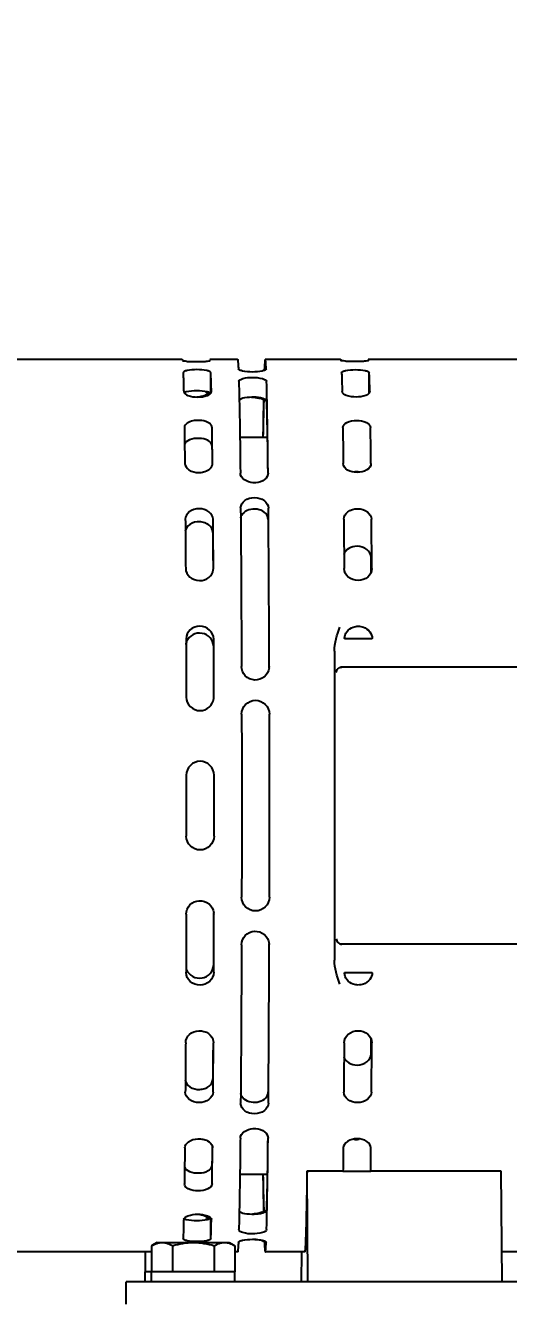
# Model space of a CAD drawing. Header units: millimetres. Extents: x 6781 to 13993, y -7973 to 4183.
# Drawn here: x 8904.4 to 8991.6, y -4816.7 to -4586.9 of the extents above; entities that cross this region are included whole.
import ezdxf

# ---------------------------------------------------------------- set-up
doc = ezdxf.new("R2010")
doc.units = ezdxf.units.MM
doc.header["$LTSCALE"] = 307.34
doc.header["$PDMODE"] = 3
doc.header["$PDSIZE"] = 8
doc.layers.get('0').update_dxf_attribs({"linetype": 'CONTINUOUS'})
doc.layers.get('Defpoints').update_dxf_attribs({"linetype": 'CONTINUOUS'})
doc.styles.get("Standard").update_dxf_attribs({"font": 'calibri.ttf'})
doc.dimstyles.new('DIMSTYLE_1', dxfattribs={"dimtxt": 40, "dimasz": 35, "dimexe": 1.5, "dimexo": 1, "dimgap": 1, "dimtad": 1, "dimdsep": 46, "dimtxsty": 'Standard', "dimblk": '_FILLED', "dimblk1": '_FILLED', "dimblk2": '_FILLED', "dimcen": 0.09, "dimazin": 2, "dimtp": 0.01, "dimtm": 0.01, "dimtfac": 1, "dimtofl": 0, "dimtmove": 0, "dimatfit": 3, "dimldrblk": '_FILLED', "dimfxl": 1, "dimtolj": 1, "dimarcsym": 0})

# ---------------------------------------------------------------- blocks, each defined once
blk = doc.blocks.new('_FILLED')
at = {"color": 0, "linetype": 'ByBlock'}
blk.add_solid([(0, 0), (-1, 0.2143), (-1, -0.2143)], dxfattribs=at)
blk = doc.blocks.new('*D1028')
at = {"color": 0, "linetype": 'Continuous', "lineweight": -2}
for p, q in [((7456.82, -4743.03), (7456.82, -4450.82)), ((9201.46, -4688.32), (9201.46, -4450.82)), ((9166.46, -4452.32), (7491.82, -4452.32))]:
    blk.add_line(p, q, dxfattribs=at)
at = {"layer": 'Defpoints', "color": 0}
for p in [(7456.82, -4452.32), (9201.46, -4689.32), (7456.82, -4744.03)]:
    blk.add_point(p, dxfattribs=at)
at = {"color": 0, "linetype": 'ByBlock', "lineweight": -2, "xscale": 35, "yscale": 35, "zscale": 35, "rotation": 180}
blk.add_blockref('_FILLED', (7456.82, -4452.32), dxfattribs=at)
at = {"color": 0, "linetype": 'ByBlock', "lineweight": -2, "xscale": 35, "yscale": 35, "zscale": 35}
blk.add_blockref('_FILLED', (9201.46, -4452.32), dxfattribs=at)
at = {"color": 0, "insert": (8328.65, -4397.99), "char_height": 40, "attachment_point": 2, "line_spacing_factor": 0.9}
blk.add_mtext('\\A1;E', dxfattribs=at)
blk = doc.blocks.new('*D1030')
at = {"color": 0, "linetype": 'Continuous', "lineweight": -2}
for p, q in [((8887.66, -4509.61), (9282.25, -4509.61)), ((9280.75, -4544.61), (9280.75, -4692.61)), ((9192.36, -4727.61), (9282.25, -4727.61))]:
    blk.add_line(p, q, dxfattribs=at)
at = {"layer": 'Defpoints', "color": 0}
for p in [(8886.66, -4509.61), (9191.36, -4727.61), (9280.75, -4727.61)]:
    blk.add_point(p, dxfattribs=at)
at = {"color": 0, "linetype": 'ByBlock', "lineweight": -2, "xscale": 35, "yscale": 35, "zscale": 35}
for p, rotation in [((9280.75, -4509.61), 90), ((9280.75, -4727.61), 270)]:
    blk.add_blockref('_FILLED', p, dxfattribs=dict(at, rotation=rotation))
at = {"color": 0, "insert": (9226.42, -4620.88), "char_height": 40, "attachment_point": 2, "rotation": 90, "line_spacing_factor": 0.9}
blk.add_mtext('\\A1;\\A1;217', dxfattribs=at)

msp = doc.modelspace()

# ---------------------------------------------------------------- linework, layer by layer
at = {"color": 0, "linetype": 'Continuous'}
for p, q in [((8932.68797, -4647.10614), (8885.69001, -4647.10614)), ((8942.68753, -4647.10614), (8937.68775, -4647.10614)), ((8947.53475, -4648.78464), (8947.53338, -4648.81528)), ((8947.53477, -4648.79463), (8947.53338, -4648.81528)), ((8947.53338, -4649.0648), (8947.53338, -4648.81528)), ((8961.27672, -4647.10614), (8947.68731, -4647.10614)), ((8994.68527, -4647.10614), (8966.2765, -4647.10614)), ((8937.85933, -4653.20247), (8937.87048, -4649.5254)), ((8966.44819, -4653.16922), (8966.45924, -4649.5254)), ((8937.40924, -4653.52461), (8937.40822, -4653.18898)), ((8937.51169, -4653.47027), (8937.51658, -4653.339)), ((8947.37522, -4654.38633), (8947.37142, -4654.5741)), ((8943.11025, -4661.10614), (8948.03639, -4661.10614)), ((8938.10894, -4665.84855), (8938.11212, -4666.09895)), ((8948.12838, -4667.46448), (8948.13112, -4667.69628)), ((8943.24715, -4673.92129), (8943.2478, -4673.8858)), ((8943.24715, -4673.92129), (8943.26128, -4675.66332)), ((8966.78215, -4685.49658), (8966.76411, -4682.83448)), ((8933.38557, -4697.48752), (8933.38469, -4697.55759)), ((8933.38469, -4697.55759), (8933.38831, -4698.53932)), ((8961.97584, -4697.4744), (8961.97695, -4697.40967)), ((8961.97584, -4697.4744), (8961.97618, -4697.52712)), ((8966.97597, -4697.52712), (8961.97618, -4697.52712)), ((8966.97597, -4697.52712), (8966.97562, -4697.4744)), ((8948.40086, -4702.50013), (8948.40006, -4702.5454)), ((9078.69365, -4702.60614), (8961.23767, -4702.60614)), ((8938.41522, -4708.09262), (8938.41619, -4708.01921)), ((8938.41424, -4747.11975), (8938.41619, -4747.19307)), ((8948.39999, -4752.66688), (8948.40086, -4752.71215)), ((9078.69365, -4752.60614), (8961.23767, -4752.60614)), ((8933.38829, -4756.67732), (8933.38469, -4757.65469)), ((8933.38654, -4757.7248), (8933.38469, -4757.65469)), ((8961.97618, -4757.68515), (8961.97584, -4757.73788)), ((8961.97671, -4757.80262), (8961.97584, -4757.73788)), ((8961.97618, -4757.68515), (8966.97597, -4757.68515)), ((8966.97562, -4757.73788), (8966.97597, -4757.68515)), ((8966.76411, -4772.3778), (8966.78215, -4769.71595)), ((8943.26128, -4779.5483), (8943.24715, -4781.29099)), ((8943.24787, -4781.32648), (8943.24715, -4781.29099)), ((8938.11176, -4789.14186), (8938.10894, -4789.36372)), ((8948.13112, -4787.51634), (8948.12838, -4787.7478)), ((8943.11025, -4794.10614), (8948.03639, -4794.10614)), ((8955.39341, -4813.50614), (8955.21832, -4793.50612)), ((8955.21832, -4793.50613), (8961.70804, -4793.50612)), ((8961.70875, -4793.58772), (8961.70804, -4793.50612)), ((8966.70854, -4793.58772), (8961.70875, -4793.58772)), ((8966.70854, -4793.58772), (8966.70782, -4793.50612)), ((8966.70782, -4793.50612), (8990.2168, -4793.50613)), ((8990.2168, -4793.50612), (8990.39189, -4813.50614)), ((8947.37142, -4800.63817), (8947.37519, -4800.82452)), ((8937.40821, -4802.0259), (8937.40926, -4801.67856)), ((8937.51658, -4801.87328), (8937.5123, -4801.75866)), ((8937.87048, -4805.68688), (8937.85944, -4802.04315)), ((8927.16085, -4806.98669), (8927.16085, -4811.70614)), ((8928.16608, -4806.40614), (8927.20041, -4806.96367)), ((8928.16608, -4806.40614), (8941.16608, -4806.40614)), ((8930.97411, -4806.98669), (8930.97411, -4811.70614)), ((8938.47933, -4806.98669), (8938.47933, -4811.70614)), ((8941.16608, -4806.40614), (8942.17131, -4806.98669)), ((8942.17131, -4806.98669), (8942.17131, -4811.70614)), ((8947.53338, -4806.397), (8947.53338, -4806.14736)), ((8947.53338, -4806.397), (8947.53475, -4806.42764)), ((8947.53338, -4806.397), (8947.53477, -4806.41765)), ((8927.16085, -4808.10614), (8885.69001, -4808.10614)), ((8926.00402, -4808.10614), (8926.00402, -4811.70614)), ((8942.68753, -4808.10614), (8942.17131, -4808.10614)), ((8954.787, -4808.10614), (8947.68731, -4808.10614)), ((8954.22792, -4808.10124), (8954.1806, -4813.50614)), ((9003.35754, -4808.10614), (8990.34461, -4808.10614)), ((8926.00925, -4811.70614), (8926.00402, -4811.70614)), ((8926.00925, -4813.50614), (8926.00925, -4811.70614)), ((8927.16608, -4811.70614), (8926.01251, -4811.70614)), ((8927.16608, -4813.50614), (8927.16608, -4811.70614)), ((8942.17131, -4811.70614), (8927.16934, -4811.70614)), ((8942.16608, -4813.50614), (8942.16608, -4811.70614)), ((8922.56501, -4817.50614), (8922.56501, -4813.50614)), ((9022.00748, -4813.50614), (8922.56535, -4813.50614))]:
    msp.add_line(p, q, dxfattribs=at)
for centre, radius, start, end in [((8940.11978, -4647.63196), 2.5062, 171.5863618, 172.2557594), ((8968.70853, -4647.63196), 2.5062, 171.5863618, 172.2557594), ((8936.68026, -4652.69726), 0.79247, 315.7414554, 319.0214596), ((8964.09279, -4671.60163), 4.19634, 90.0052032, 95.259569), ((8964.09309, -4671.59558), 4.19029, 81.3431076, 90.0092372), ((8935.53273, -4698.7946), 2.18399, 158.4803689, 173.3764855), ((8946.04634, -4702.5063), 2.35454, 354.0068174, 359.0483223), ((8936.04768, -4708.02339), 2.36853, 353.1264217, 358.3262192), ((8936.05336, -4747.18894), 2.36285, 1.6788748, 6.2556259), ((8946.04747, -4752.706), 2.35342, 0.9525558, 5.9825282), ((8964.09281, -4783.61039), 4.1966, 265.0065058, 269.9944997), ((8964.09206, -4783.61217), 4.19482, 270.0048284, 272.669994), ((8964.09243, -4783.60219), 4.20477, 272.6585469, 277.4061996)]:
    msp.add_arc(centre, radius, start, end, dxfattribs=at)
for points, knots in [([(8932.68797, -4647.10614), (8932.70583, -4647.10614), (8932.72049, -4647.1986), (8932.73283, -4647.24689), (8932.73928, -4647.29425)], [0, 0, 0, 0, 0.272086106, 1, 1, 1, 1]), ([(8932.73928, -4647.29425), (8932.74878, -4647.364), (8933.11327, -4647.35864), (8933.53901, -4647.46586), (8934.36365, -4647.48654), (8934.94244, -4647.50463), (8935.26249, -4647.50463)], [0, 0, 0, 0, 0.083088009, 0.300652394, 0.622236136, 1, 1, 1, 1]), ([(8935.3478, -4648.95294), (8934.758, -4648.95294), (8933.95505, -4649.0207), (8933.14012, -4649.20943), (8932.86709, -4649.42845), (8932.8707, -4649.5254)], [0, 0, 0, 0, 0.67402259, 0.889135598, 1, 1, 1, 1]), ([(8935.26249, -4647.50463), (8935.58135, -4647.50463), (8936.15071, -4647.48809), (8936.98232, -4647.46259), (8937.36352, -4647.36653), (8937.74781, -4647.35849), (8937.73906, -4647.29425)], [0, 0, 0, 0, 0.383184178, 0.70655808, 0.922082338, 1, 1, 1, 1]), ([(8937.87048, -4649.5254), (8937.86674, -4649.42475), (8937.58039, -4649.21474), (8936.75534, -4649.01732), (8935.94208, -4648.95294), (8935.3478, -4648.95294)], [0, 0, 0, 0, 0.113433048, 0.330670944, 1, 1, 1, 1]), ([(8937.73906, -4647.29425), (8937.73261, -4647.24689), (8937.72028, -4647.1986), (8937.70561, -4647.10614), (8937.68775, -4647.10614)], [0, 0, 0, 0, 0.727913894, 1, 1, 1, 1]), ([(8942.68753, -4647.10609), (8942.72553, -4647.10609), (8942.72303, -4647.32584), (8942.78454, -4647.57743), (8942.80402, -4648.15294), (8942.83039, -4648.56658), (8942.84146, -4648.81528)], [0, 0, 0, 0, 0.066244433, 0.254438255, 0.565951972, 1, 1, 1, 1]), ([(8947.84125, -4648.81528), (8947.84527, -4648.90557), (8947.56136, -4649.10206), (8946.77085, -4649.30485), (8945.35968, -4649.43627), (8943.94479, -4649.30897), (8943.14121, -4649.09575), (8942.84566, -4648.90955), (8942.84146, -4648.81528)], [0, 0, 0, 0, 0.051554497, 0.157852952, 0.496213673, 0.837176458, 0.946173639, 1, 1, 1, 1]), ([(8947.36904, -4649.00246), (8947.41306, -4648.97687), (8947.48473, -4648.92982), (8947.53185, -4648.84968), (8947.53338, -4648.81528)], [0, 0, 0, 0, 0.5965244, 1, 1, 1, 1]), ([(8947.68731, -4647.10609), (8947.64996, -4647.10609), (8947.65173, -4647.32172), (8947.59144, -4647.56903), (8947.57174, -4648.13411), (8947.54574, -4648.54038), (8947.53475, -4648.78464)], [0, 0, 0, 0, 0.066301422, 0.254485925, 0.565975188, 1, 1, 1, 1]), ([(8947.84125, -4648.81528), (8947.83017, -4648.56658), (8947.80381, -4648.15294), (8947.78433, -4647.57743), (8947.72281, -4647.32584), (8947.72531, -4647.10609), (8947.68731, -4647.10609)], [0, 0, 0, 0, 0.434048028, 0.745561745, 0.933755567, 1, 1, 1, 1]), ([(8961.27672, -4647.10614), (8961.29459, -4647.10614), (8961.30925, -4647.1986), (8961.32158, -4647.24689), (8961.32803, -4647.29425)], [0, 0, 0, 0, 0.272086106, 1, 1, 1, 1]), ([(8966.32782, -4647.29425), (8966.33657, -4647.35849), (8965.95229, -4647.36657), (8965.57068, -4647.46258), (8964.74136, -4647.48802), (8963.85137, -4647.51393), (8962.95044, -4647.48671), (8962.12818, -4647.46574), (8961.70203, -4647.35869), (8961.33754, -4647.36401), (8961.32803, -4647.29425)], [0, 0, 0, 0, 0.038608615, 0.145410941, 0.305658326, 0.495506175, 0.686064577, 0.848305707, 0.958071504, 1, 1, 1, 1]), ([(8961.45945, -4649.5254), (8961.45585, -4649.42845), (8961.72878, -4649.20943), (8962.5454, -4649.02068), (8963.94075, -4648.903), (8965.34253, -4649.01746), (8966.1692, -4649.21475), (8966.45549, -4649.42474), (8966.45924, -4649.5254)], [0, 0, 0, 0, 0.055028253, 0.161810531, 0.496370399, 0.833449583, 0.942864787, 1, 1, 1, 1]), ([(8966.32782, -4647.29425), (8966.32136, -4647.24689), (8966.30903, -4647.1986), (8966.29437, -4647.10614), (8966.2765, -4647.10614)], [0, 0, 0, 0, 0.727913894, 1, 1, 1, 1]), ([(8932.8707, -4649.5254), (8932.87956, -4649.76375), (8932.91844, -4650.89662), (8932.94755, -4652.02981), (8932.9683, -4652.92458)], [0, 0, 0, 0, 0.210421977, 1, 1, 1, 1]), ([(8937.96808, -4652.92458), (8937.96048, -4652.59676), (8937.93287, -4651.46356), (8937.90042, -4650.33046), (8937.87048, -4649.5254)], [0, 0, 0, 0, 0.289285696, 1, 1, 1, 1]), ([(8942.92175, -4651.12125), (8942.91332, -4650.82458), (8944.03839, -4650.38809), (8945.40083, -4650.33831), (8946.7819, -4650.40138), (8947.91286, -4650.81606), (8947.92154, -4651.12125)], [0, 0, 0, 0, 0.165239971, 0.496376033, 0.830013204, 1, 1, 1, 1]), ([(8942.92175, -4651.12125), (8942.92865, -4651.36406), (8942.95806, -4652.45233), (8942.98235, -4653.54074), (8942.99962, -4654.38633)], [0, 0, 0, 0, 0.223120952, 1, 1, 1, 1]), ([(8948.18816, -4667.62125), (8948.17005, -4665.88404), (8948.10505, -4660.38375), (8948.02845, -4654.88318), (8947.92154, -4651.12125)], [0, 0, 0, 0, 0.31582996, 1, 1, 1, 1]), ([(8961.45945, -4649.5254), (8961.46832, -4649.76375), (8961.50719, -4650.89662), (8961.53631, -4652.02981), (8961.55705, -4652.92458)], [0, 0, 0, 0, 0.210421977, 1, 1, 1, 1]), ([(8966.55684, -4652.92458), (8966.54924, -4652.59676), (8966.52163, -4651.46356), (8966.48918, -4650.33046), (8966.45924, -4649.5254)], [0, 0, 0, 0, 0.289285696, 1, 1, 1, 1]), ([(8932.9683, -4652.92458), (8932.9761, -4653.26091), (8934.0431, -4653.82777), (8934.89001, -4653.89722), (8935.48976, -4653.89722)], [0, 0, 0, 0, 0.359355503, 1, 1, 1, 1]), ([(8937.26353, -4652.96993), (8936.64022, -4652.80721), (8935.34543, -4652.74836), (8934.04947, -4652.80466), (8933.4311, -4652.96839)], [0, 0, 0, 0, 0.501759942, 1, 1, 1, 1]), ([(8935.48976, -4653.89722), (8936.08535, -4653.89722), (8936.91978, -4653.84048), (8937.97571, -4653.25347), (8937.96808, -4652.92458)], [0, 0, 0, 0, 0.644180757, 1, 1, 1, 1]), ([(8937.27853, -4653.21694), (8937.29257, -4653.20077), (8937.31848, -4653.16819), (8937.34104, -4653.13318), (8937.35097, -4653.11564)], [0, 0, 0, 0, 0.515154209, 1, 1, 1, 1]), ([(8937.36949, -4653.13535), (8937.40112, -4653.15553), (8937.45506, -4653.19598), (8937.4955, -4653.25182), (8937.50616, -4653.27925)], [0, 0, 0, 0, 0.5603981, 1, 1, 1, 1]), ([(8937.50616, -4653.27925), (8937.5099, -4653.28886), (8937.51554, -4653.30854), (8937.51695, -4653.32899), (8937.51658, -4653.339)], [0, 0, 0, 0, 0.507128491, 1, 1, 1, 1]), ([(8937.83209, -4653.25742), (8937.81793, -4653.23478), (8937.77741, -4653.19005), (8937.72872, -4653.15545), (8937.70084, -4653.13824)], [0, 0, 0, 0, 0.448989021, 1, 1, 1, 1]), ([(8947.90245, -4654.66456), (8947.89453, -4654.39627), (8946.90889, -4654.00512), (8945.65792, -4653.89798), (8944.19821, -4653.98188), (8943.17689, -4654.20547), (8942.96413, -4654.48974)], [0, 0, 0, 0, 0.154288209, 0.462378302, 0.795893653, 1, 1, 1, 1]), ([(8945.19036, -4653.93325), (8945.63063, -4653.94278), (8946.35148, -4654.01442), (8947.09622, -4654.21342), (8947.32321, -4654.40006)], [0, 0, 0, 0, 0.599756091, 1, 1, 1, 1]), ([(8966.55684, -4652.92458), (8966.56446, -4653.25347), (8965.51716, -4653.83984), (8964.07517, -4653.9376), (8962.62302, -4653.8282), (8961.56485, -4653.26092), (8961.55705, -4652.92458)], [0, 0, 0, 0, 0.176804107, 0.496888402, 0.819194806, 1, 1, 1, 1]), ([(8942.99962, -4654.38633), (8943.01818, -4655.29523), (8943.09862, -4659.7066), (8943.15186, -4664.11843), (8943.18837, -4667.62125)], [0, 0, 0, 0, 0.2060434, 1, 1, 1, 1]), ([(8947.37142, -4654.5741), (8947.3617, -4655.05713), (8947.3205, -4657.22603), (8947.28751, -4659.39509), (8947.26443, -4661.0811)], [0, 0, 0, 0, 0.222709218, 1, 1, 1, 1]), ([(8947.32321, -4654.40006), (8947.34011, -4654.41396), (8947.3712, -4654.44209), (8947.39876, -4654.47376), (8947.41072, -4654.48974)], [0, 0, 0, 0, 0.522889246, 1, 1, 1, 1]), ([(8947.33734, -4660.93517), (8947.34754, -4660.32008), (8947.3844, -4658.22972), (8947.42865, -4656.13944), (8947.47218, -4654.66456)], [0, 0, 0, 0, 0.294244536, 1, 1, 1, 1]), ([(8947.41072, -4654.48974), (8947.4304, -4654.51604), (8947.46229, -4654.57127), (8947.47306, -4654.63475), (8947.47218, -4654.66456)], [0, 0, 0, 0, 0.524146738, 1, 1, 1, 1]), ([(8947.90245, -4654.66456), (8947.92574, -4655.45365), (8948.0301, -4659.71975), (8948.08711, -4663.98682), (8948.12838, -4667.46448)], [0, 0, 0, 0, 0.184994884, 1, 1, 1, 1]), ([(8935.56672, -4658.10038), (8935.24622, -4658.10038), (8934.34796, -4658.1576), (8933.07723, -4658.75285), (8933.08686, -4659.39963)], [0, 0, 0, 0, 0.331319144, 1, 1, 1, 1]), ([(8938.08664, -4659.39963), (8938.08395, -4659.21913), (8937.83425, -4658.68277), (8936.86707, -4658.21582), (8936.03685, -4658.10038), (8935.56672, -4658.10038)], [0, 0, 0, 0, 0.177757711, 0.537076218, 1, 1, 1, 1]), ([(8961.67561, -4659.39963), (8961.66981, -4659.00969), (8962.57102, -4658.18536), (8964.16048, -4658.04671), (8965.74974, -4658.19347), (8966.6695, -4659.00387), (8966.67539, -4659.39963)], [0, 0, 0, 0, 0.195858828, 0.497571871, 0.80121716, 1, 1, 1, 1]), ([(8933.08686, -4659.39963), (8933.09047, -4659.64274), (8933.10522, -4660.65314), (8933.11889, -4661.66356), (8933.12876, -4662.43088)], [0, 0, 0, 0, 0.24060326, 1, 1, 1, 1]), ([(8938.16966, -4665.86527), (8938.16323, -4665.28874), (8938.13837, -4663.1335), (8938.11013, -4660.97829), (8938.08664, -4659.39963)], [0, 0, 0, 0, 0.267498154, 1, 1, 1, 1]), ([(8961.67561, -4659.39963), (8961.68306, -4659.90007), (8961.71388, -4662.05524), (8961.74018, -4664.21048), (8961.75863, -4665.86527)], [0, 0, 0, 0, 0.232205504, 1, 1, 1, 1]), ([(8966.75842, -4665.86527), (8966.75199, -4665.28874), (8966.72713, -4663.1335), (8966.69889, -4660.97829), (8966.67539, -4659.39963)], [0, 0, 0, 0, 0.267498154, 1, 1, 1, 1]), ([(8938.06465, -4662.64368), (8938.05908, -4662.27245), (8937.22978, -4661.49663), (8935.71328, -4661.29578), (8934.169, -4661.41927), (8933.1994, -4662.05304), (8933.09097, -4662.44373)], [0, 0, 0, 0, 0.192285721, 0.485614568, 0.790005772, 1, 1, 1, 1]), ([(8933.12876, -4662.43088), (8933.13232, -4662.70747), (8933.14678, -4663.85226), (8933.1602, -4664.99706), (8933.16988, -4665.86527)], [0, 0, 0, 0, 0.241611191, 1, 1, 1, 1]), ([(8938.06465, -4662.64368), (8938.06849, -4662.89958), (8938.08417, -4663.96786), (8938.09857, -4665.03616), (8938.10894, -4665.84855)], [0, 0, 0, 0, 0.239548832, 1, 1, 1, 1]), ([(8933.16988, -4665.86527), (8933.17497, -4666.32227), (8933.97638, -4667.3018), (8935.07419, -4667.50494), (8935.68748, -4667.50494)], [0, 0, 0, 0, 0.426997329, 1, 1, 1, 1]), ([(8935.68748, -4667.50494), (8935.97809, -4667.50494), (8936.92094, -4667.4127), (8937.98719, -4666.78002), (8938.14174, -4666.11678)], [0, 0, 0, 0, 0.299093976, 1, 1, 1, 1]), ([(8938.14174, -4666.11678), (8938.15138, -4666.07537), (8938.16583, -4665.99189), (8938.17013, -4665.90726), (8938.16966, -4665.86527)], [0, 0, 0, 0, 0.503111287, 1, 1, 1, 1]), ([(8948.16678, -4667.85563), (8947.97575, -4668.84881), (8945.56863, -4669.99731), (8943.1985, -4668.59252), (8943.18837, -4667.62125)], [0, 0, 0, 0, 0.510103588, 1, 1, 1, 1]), ([(8948.18816, -4667.62125), (8948.18856, -4667.66033), (8948.18533, -4667.73897), (8948.17424, -4667.81688), (8948.16678, -4667.85563)], [0, 0, 0, 0, 0.497608865, 1, 1, 1, 1]), ([(8966.75842, -4665.86527), (8966.76947, -4666.8568), (8964.25805, -4668.14787), (8961.7698, -4666.86666), (8961.75863, -4665.86527)], [0, 0, 0, 0, 0.497528289, 1, 1, 1, 1]), ([(8943.24729, -4673.88579), (8943.25558, -4673.38476), (8943.96885, -4672.29555), (8945.75727, -4671.89027), (8947.53856, -4672.32236), (8948.24274, -4673.41885), (8948.24693, -4673.92129)], [0, 0, 0, 0, 0.22385861, 0.499498391, 0.775539173, 1, 1, 1, 1]), ([(8935.74856, -4674.05152), (8935.13231, -4674.05152), (8933.94854, -4674.32507), (8933.25999, -4675.4414), (8933.26397, -4675.9504)], [0, 0, 0, 0, 0.547649852, 1, 1, 1, 1]), ([(8938.26375, -4675.9504), (8938.25975, -4675.43801), (8937.55393, -4674.32865), (8936.36773, -4674.05152), (8935.74856, -4674.05152)], [0, 0, 0, 0, 0.452822338, 1, 1, 1, 1]), ([(8948.21387, -4675.96702), (8948.21059, -4675.58225), (8947.80607, -4674.73846), (8946.17324, -4673.89076), (8944.50376, -4674.12948), (8943.79674, -4674.75476)], [0, 0, 0, 0, 0.215479041, 0.471448732, 1, 1, 1, 1]), ([(8948.40086, -4702.50013), (8948.39296, -4699.91806), (8948.35866, -4690.3917), (8948.30491, -4680.86539), (8948.24693, -4673.92129)], [0, 0, 0, 0, 0.271043671, 1, 1, 1, 1]), ([(8961.85272, -4675.9504), (8961.84875, -4675.44143), (8962.54461, -4674.32525), (8964.34146, -4673.90104), (8966.13536, -4674.3287), (8966.8485, -4675.43802), (8966.8525, -4675.9504)], [0, 0, 0, 0, 0.225539207, 0.498605495, 0.77294907, 1, 1, 1, 1]), ([(8938.23348, -4678.30734), (8938.22961, -4677.81467), (8937.75353, -4677.03431), (8936.76645, -4676.54165), (8935.57014, -4676.32488), (8934.1, -4676.61327), (8933.31463, -4677.60203), (8933.24702, -4678.09936)], [0, 0, 0, 0, 0.224109893, 0.356359996, 0.497763458, 0.77169378, 1, 1, 1, 1]), ([(8938.32407, -4684.84959), (8938.31957, -4684.08079), (8938.30157, -4681.11438), (8938.2809, -4678.14798), (8938.26375, -4675.9504)], [0, 0, 0, 0, 0.259167688, 1, 1, 1, 1]), ([(8943.26128, -4675.66332), (8943.2774, -4677.70922), (8943.34074, -4686.65472), (8943.37995, -4695.60039), (8943.40108, -4702.50013)], [0, 0, 0, 0, 0.228708168, 1, 1, 1, 1]), ([(8961.85272, -4675.9504), (8961.85829, -4676.66392), (8961.88063, -4679.6303), (8961.89987, -4682.5967), (8961.91304, -4684.84959)], [0, 0, 0, 0, 0.240535737, 1, 1, 1, 1]), ([(8966.91282, -4684.84959), (8966.90833, -4684.08079), (8966.89033, -4681.11438), (8966.86966, -4678.14798), (8966.8525, -4675.9504)], [0, 0, 0, 0, 0.259167688, 1, 1, 1, 1]), ([(8933.28012, -4678.09317), (8933.2841, -4678.64085), (8933.30006, -4680.89298), (8933.31432, -4683.14513), (8933.32429, -4684.84959)], [0, 0, 0, 0, 0.243184766, 1, 1, 1, 1]), ([(8938.23348, -4678.30734), (8938.23763, -4678.8351), (8938.25429, -4681.01301), (8938.26913, -4683.19093), (8938.27951, -4684.84109)], [0, 0, 0, 0, 0.242324431, 1, 1, 1, 1]), ([(8964.25051, -4680.81193), (8963.73297, -4680.81193), (8962.73148, -4681.04949), (8962.01186, -4681.83699), (8961.85963, -4682.27136)], [0, 0, 0, 0, 0.52928516, 1, 1, 1, 1]), ([(8966.76411, -4682.83448), (8966.76047, -4682.29745), (8966.08965, -4681.14201), (8964.87321, -4680.81193), (8964.25051, -4680.81193)], [0, 0, 0, 0, 0.463069955, 1, 1, 1, 1]), ([(8933.32429, -4684.84959), (8933.32757, -4685.41053), (8933.96402, -4686.60936), (8935.20877, -4686.99579), (8935.8363, -4686.99579)], [0, 0, 0, 0, 0.471994048, 1, 1, 1, 1]), ([(8935.8363, -4686.99579), (8936.41937, -4686.99579), (8937.57094, -4686.66026), (8938.24064, -4685.61558), (8938.30878, -4685.09417)], [0, 0, 0, 0, 0.525803746, 1, 1, 1, 1]), ([(8938.30878, -4685.09417), (8938.31408, -4685.05357), (8938.32197, -4684.97215), (8938.32431, -4684.89037), (8938.32407, -4684.84959)], [0, 0, 0, 0, 0.500999455, 1, 1, 1, 1]), ([(8966.91282, -4684.84959), (8966.91609, -4685.40802), (8966.28544, -4686.61148), (8964.42196, -4687.199), (8962.56061, -4686.60919), (8961.91632, -4685.41051), (8961.91304, -4684.84959)], [0, 0, 0, 0, 0.235415321, 0.499013969, 0.763531959, 1, 1, 1, 1]), ([(8935.87551, -4695.24496), (8935.25642, -4695.24496), (8933.99302, -4695.67459), (8933.40264, -4696.9013), (8933.38558, -4697.48744)], [0, 0, 0, 0, 0.513562816, 1, 1, 1, 1]), ([(8938.38448, -4697.55759), (8938.38223, -4696.95928), (8937.7982, -4695.69267), (8936.50761, -4695.24496), (8935.87551, -4695.24496)], [0, 0, 0, 0, 0.486270666, 1, 1, 1, 1]), ([(8938.3489, -4698.7967), (8938.34688, -4698.26485), (8937.88988, -4697.14399), (8936.29935, -4696.34276), (8934.53755, -4696.59971), (8933.70023, -4697.48907), (8933.50099, -4697.99347)], [0, 0, 0, 0, 0.241581521, 0.49557576, 0.753667044, 1, 1, 1, 1]), ([(8938.41619, -4708.01921), (8938.41411, -4707.13339), (8938.40536, -4703.64618), (8938.39424, -4700.15898), (8938.38448, -4697.55759)], [0, 0, 0, 0, 0.254018076, 1, 1, 1, 1]), ([(8961.97657, -4697.40965), (8961.9888, -4696.98872), (8962.33576, -4696.10048), (8963.10853, -4695.56559), (8963.54584, -4695.40614)], [0, 0, 0, 0, 0.474984226, 1, 1, 1, 1]), ([(8965.38401, -4695.40614), (8965.83433, -4695.56985), (8966.62749, -4696.12336), (8966.97281, -4697.04293), (8966.97562, -4697.4744)], [0, 0, 0, 0, 0.526177409, 1, 1, 1, 1]), ([(8933.38831, -4698.53932), (8933.39112, -4699.31731), (8933.40201, -4702.47726), (8933.41083, -4705.63723), (8933.41641, -4708.01921)], [0, 0, 0, 0, 0.246201064, 1, 1, 1, 1]), ([(8960.15136, -4699.7334), (8960.15913, -4701.99178), (8960.18669, -4711.28266), (8960.19781, -4720.5736), (8960.19781, -4727.60614)], [0, 0, 0, 0, 0.243074253, 1, 1, 1, 1]), ([(8948.38802, -4702.75214), (8948.32518, -4703.35149), (8947.68437, -4704.55769), (8945.76234, -4705.18981), (8943.92016, -4704.36226), (8943.40292, -4703.10134), (8943.40108, -4702.50013)], [0, 0, 0, 0, 0.246472373, 0.500423746, 0.754108465, 1, 1, 1, 1]), ([(8960.50163, -4703.60614), (8960.50198, -4703.3517), (8960.71513, -4702.8205), (8961.24689, -4702.60614), (8961.50292, -4702.60614)], [0, 0, 0, 0, 0.498428969, 1, 1, 1, 1]), ([(8933.41641, -4708.01921), (8933.41787, -4708.6437), (8933.96964, -4709.9504), (8935.28465, -4710.46186), (8935.92164, -4710.46186)], [0, 0, 0, 0, 0.495049041, 1, 1, 1, 1]), ([(8935.92164, -4710.46186), (8936.5121, -4710.46186), (8937.72514, -4710.02685), (8938.32985, -4708.88265), (8938.39919, -4708.30685)], [0, 0, 0, 0, 0.504484426, 1, 1, 1, 1]), ([(8943.42259, -4711.10614), (8943.42136, -4710.47324), (8943.94661, -4709.14483), (8945.27559, -4708.60619), (8945.91721, -4708.6064)], [0, 0, 0, 0, 0.496577563, 1, 1, 1, 1]), ([(8945.91721, -4708.6064), (8946.55985, -4708.60661), (8947.88975, -4709.14488), (8948.42114, -4710.4723), (8948.42238, -4711.10614)], [0, 0, 0, 0, 0.503443614, 1, 1, 1, 1]), ([(8943.42259, -4711.10614), (8943.42526, -4712.46825), (8943.43461, -4717.96824), (8943.43854, -4723.46824), (8943.43854, -4727.60614)], [0, 0, 0, 0, 0.247656121, 1, 1, 1, 1]), ([(8948.43832, -4727.60614), (8948.43832, -4723.46824), (8948.43439, -4717.96824), (8948.42504, -4712.46825), (8948.42238, -4711.10614)], [0, 0, 0, 0, 0.752343879, 1, 1, 1, 1]), ([(8935.93515, -4719.60614), (8935.29704, -4719.60614), (8933.96847, -4720.14029), (8933.43681, -4721.46906), (8933.43722, -4722.10614)], [0, 0, 0, 0, 0.500404087, 1, 1, 1, 1]), ([(8938.437, -4722.10614), (8938.4366, -4721.46875), (8937.90262, -4720.14038), (8936.57369, -4719.60614), (8935.93515, -4719.60614)], [0, 0, 0, 0, 0.499549161, 1, 1, 1, 1]), ([(8943.43854, -4727.60614), (8943.43854, -4731.74403), (8943.43461, -4737.24404), (8943.42526, -4742.74403), (8943.42259, -4744.10614)], [0, 0, 0, 0, 0.752343879, 1, 1, 1, 1]), ([(8948.42238, -4744.10614), (8948.42504, -4742.74403), (8948.43439, -4737.24404), (8948.43832, -4731.74403), (8948.43832, -4727.60614)], [0, 0, 0, 0, 0.247656121, 1, 1, 1, 1]), ([(8960.19781, -4727.60614), (8960.19781, -4729.97475), (8960.19396, -4739.26568), (8960.17519, -4748.5566), (8960.15136, -4755.47887)], [0, 0, 0, 0, 0.254938064, 1, 1, 1, 1]), ([(8935.93515, -4735.60587), (8935.29706, -4735.60567), (8933.96854, -4735.07198), (8933.43681, -4733.74317), (8933.43722, -4733.10614)], [0, 0, 0, 0, 0.500411764, 1, 1, 1, 1]), ([(8938.437, -4733.10614), (8938.4366, -4733.7435), (8937.90248, -4735.07166), (8936.57364, -4735.60607), (8935.93515, -4735.60587)], [0, 0, 0, 0, 0.499559813, 1, 1, 1, 1]), ([(8933.41641, -4747.19307), (8933.41782, -4746.58925), (8933.93755, -4745.32844), (8935.77368, -4744.51447), (8937.68735, -4745.12982), (8938.33632, -4746.33037), (8938.40215, -4746.93148)], [0, 0, 0, 0, 0.247451569, 0.499776034, 0.752188531, 1, 1, 1, 1]), ([(8945.91721, -4746.60588), (8945.27559, -4746.60567), (8943.94656, -4746.06774), (8943.42136, -4744.73906), (8943.42259, -4744.10614)], [0, 0, 0, 0, 0.503411748, 1, 1, 1, 1]), ([(8948.42238, -4744.10614), (8948.42114, -4744.73996), (8947.88969, -4746.0671), (8946.55985, -4746.60609), (8945.91721, -4746.60588)], [0, 0, 0, 0, 0.496545682, 1, 1, 1, 1]), ([(8933.41641, -4747.19307), (8933.41453, -4747.99468), (8933.40665, -4751.1561), (8933.39682, -4754.31752), (8933.38829, -4756.67732)], [0, 0, 0, 0, 0.253560952, 1, 1, 1, 1]), ([(8938.38448, -4757.65469), (8938.38769, -4756.79794), (8938.40013, -4753.31073), (8938.41003, -4749.82352), (8938.41619, -4747.19307)], [0, 0, 0, 0, 0.245685307, 1, 1, 1, 1]), ([(8943.40108, -4752.71215), (8943.40292, -4752.11089), (8943.92036, -4750.84989), (8945.76275, -4750.02226), (8947.68488, -4750.65488), (8948.32534, -4751.86132), (8948.38807, -4752.46071)], [0, 0, 0, 0, 0.245891706, 0.499593852, 0.753535063, 1, 1, 1, 1]), ([(8943.40108, -4752.71215), (8943.39371, -4755.1181), (8943.36186, -4764.06355), (8943.3128, -4773.00896), (8943.26128, -4779.5483)], [0, 0, 0, 0, 0.268957869, 1, 1, 1, 1]), ([(8948.24693, -4781.29099), (8948.26493, -4779.13577), (8948.33582, -4769.60961), (8948.37829, -4760.08325), (8948.40086, -4752.71215)], [0, 0, 0, 0, 0.2262434, 1, 1, 1, 1]), ([(8960.50163, -4751.60614), (8960.50198, -4751.86057), (8960.71513, -4752.39177), (8961.24689, -4752.60614), (8961.50292, -4752.60614)], [0, 0, 0, 0, 0.498427995, 1, 1, 1, 1]), ([(8933.49638, -4757.2072), (8933.69307, -4757.71354), (8934.52812, -4758.60867), (8936.29275, -4758.87147), (8937.88796, -4758.0714), (8938.34688, -4756.94845), (8938.3489, -4756.41557)], [0, 0, 0, 0, 0.246292985, 0.504386269, 0.758385618, 1, 1, 1, 1]), ([(8938.38448, -4757.65469), (8938.38225, -4758.24738), (8937.80201, -4759.50161), (8935.91748, -4760.192), (8934.01369, -4759.55518), (8933.40287, -4758.31653), (8933.38559, -4757.72482)], [0, 0, 0, 0, 0.243328022, 0.500278846, 0.756975685, 1, 1, 1, 1]), ([(8963.54584, -4759.80614), (8963.10849, -4759.64667), (8962.33568, -4759.11179), (8961.98877, -4758.22352), (8961.97657, -4757.80263)], [0, 0, 0, 0, 0.525066807, 1, 1, 1, 1]), ([(8966.97562, -4757.73788), (8966.97281, -4758.16939), (8966.62739, -4759.08892), (8965.83428, -4759.64245), (8965.38401, -4759.80614)], [0, 0, 0, 0, 0.473872269, 1, 1, 1, 1]), ([(8933.32429, -4770.36269), (8933.32746, -4769.82013), (8933.92656, -4768.66009), (8935.70424, -4768.02803), (8937.53127, -4768.50449), (8938.24927, -4769.60121), (8938.31215, -4770.1458)], [0, 0, 0, 0, 0.235276263, 0.497965807, 0.76227582, 1, 1, 1, 1]), ([(8961.91304, -4770.36269), (8961.91632, -4769.80176), (8962.56067, -4768.60309), (8964.42201, -4768.01328), (8966.28549, -4768.60081), (8966.91609, -4769.80427), (8966.91282, -4770.36269)], [0, 0, 0, 0, 0.236470747, 0.50099388, 0.76458736, 1, 1, 1, 1]), ([(8933.32429, -4770.36269), (8933.3209, -4770.94099), (8933.30735, -4773.19425), (8933.29228, -4775.4475), (8933.28009, -4777.12244)], [0, 0, 0, 0, 0.256651073, 1, 1, 1, 1]), ([(8938.27951, -4770.37118), (8938.27598, -4770.93199), (8938.26189, -4773.10991), (8938.2462, -4775.28783), (8938.23348, -4776.90494)], [0, 0, 0, 0, 0.257493322, 1, 1, 1, 1]), ([(8938.26375, -4779.26188), (8938.26932, -4778.54836), (8938.29165, -4775.58198), (8938.31089, -4772.61558), (8938.32407, -4770.36269)], [0, 0, 0, 0, 0.240535737, 1, 1, 1, 1]), ([(8938.31215, -4770.1458), (8938.31631, -4770.18185), (8938.32248, -4770.25407), (8938.32428, -4770.32654), (8938.32407, -4770.36269)], [0, 0, 0, 0, 0.500958054, 1, 1, 1, 1]), ([(8961.91304, -4770.36269), (8961.90855, -4771.13149), (8961.89054, -4774.0979), (8961.86987, -4777.06429), (8961.85272, -4779.26188)], [0, 0, 0, 0, 0.259167688, 1, 1, 1, 1]), ([(8966.8525, -4779.26188), (8966.85807, -4778.54836), (8966.88041, -4775.58198), (8966.89965, -4772.61558), (8966.91282, -4770.36269)], [0, 0, 0, 0, 0.240535737, 1, 1, 1, 1]), ([(8961.85961, -4772.94086), (8962.01182, -4773.37524), (8962.73145, -4774.16277), (8963.73296, -4774.40034), (8964.25051, -4774.40034)], [0, 0, 0, 0, 0.470714316, 1, 1, 1, 1]), ([(8964.25051, -4774.40034), (8964.87321, -4774.40034), (8966.08965, -4774.07026), (8966.76047, -4772.91483), (8966.76411, -4772.3778)], [0, 0, 0, 0, 0.53693055, 1, 1, 1, 1]), ([(8933.24745, -4777.11621), (8933.31609, -4777.61332), (8934.10298, -4778.60013), (8935.57253, -4778.8875), (8936.76809, -4778.67008), (8937.75417, -4778.17721), (8938.22961, -4777.39733), (8938.23348, -4776.90494)], [0, 0, 0, 0, 0.228376365, 0.502360321, 0.643723199, 0.775912083, 1, 1, 1, 1]), ([(8938.26375, -4779.26188), (8938.25975, -4779.77427), (8937.54655, -4780.88358), (8935.75266, -4781.31123), (8933.9558, -4780.88703), (8933.25999, -4779.77084), (8933.26397, -4779.26188)], [0, 0, 0, 0, 0.227054026, 0.501403089, 0.774463854, 1, 1, 1, 1]), ([(8943.8155, -4780.4741), (8944.52792, -4781.0891), (8946.18817, -4781.3186), (8947.8106, -4780.46723), (8948.21061, -4779.62807), (8948.21387, -4779.24526)], [0, 0, 0, 0, 0.52926198, 0.784718758, 1, 1, 1, 1]), ([(8966.8525, -4779.26188), (8966.8485, -4779.77427), (8966.1353, -4780.88358), (8964.34142, -4781.31123), (8962.54455, -4780.88703), (8961.84875, -4779.77084), (8961.85272, -4779.26188)], [0, 0, 0, 0, 0.227054026, 0.501403089, 0.774463854, 1, 1, 1, 1]), ([(8948.24693, -4781.29099), (8948.24274, -4781.79343), (8947.53845, -4782.88992), (8945.75719, -4783.32203), (8943.96873, -4782.91672), (8943.25558, -4781.82751), (8943.24729, -4781.32648)], [0, 0, 0, 0, 0.224463642, 0.500518945, 0.776145059, 1, 1, 1, 1]), ([(8943.18837, -4787.59103), (8943.1985, -4786.61962), (8945.56894, -4785.21471), (8947.97601, -4786.36379), (8948.16684, -4787.35698)], [0, 0, 0, 0, 0.489937917, 1, 1, 1, 1]), ([(8933.16988, -4789.347), (8933.16658, -4789.643), (8933.15358, -4790.78886), (8933.13966, -4791.93472), (8933.12872, -4792.78458)], [0, 0, 0, 0, 0.258311178, 1, 1, 1, 1]), ([(8933.16988, -4789.347), (8933.17472, -4788.91251), (8933.90305, -4787.97398), (8935.24073, -4787.65772), (8936.4299, -4787.74522), (8937.42831, -4788.07688), (8938.05564, -4788.67578), (8938.14785, -4789.12362)], [0, 0, 0, 0, 0.209698674, 0.489843367, 0.639413957, 0.779340241, 1, 1, 1, 1]), ([(8938.10894, -4789.36372), (8938.10539, -4789.64186), (8938.09149, -4790.71016), (8938.0765, -4791.77845), (8938.06465, -4792.5686)], [0, 0, 0, 0, 0.260353149, 1, 1, 1, 1]), ([(8938.08664, -4795.81264), (8938.09409, -4795.3122), (8938.1249, -4793.15703), (8938.15121, -4791.0018), (8938.16966, -4789.347)], [0, 0, 0, 0, 0.232205504, 1, 1, 1, 1]), ([(8938.14785, -4789.12362), (8938.15544, -4789.16051), (8938.16677, -4789.23473), (8938.17008, -4789.30975), (8938.16966, -4789.347)], [0, 0, 0, 0, 0.502712198, 1, 1, 1, 1]), ([(8943.18837, -4787.59103), (8943.17492, -4788.88119), (8943.12526, -4793.29252), (8943.06338, -4797.70378), (8942.99965, -4800.82452)], [0, 0, 0, 0, 0.292463254, 1, 1, 1, 1]), ([(8948.12838, -4787.7478), (8948.11253, -4789.08343), (8948.05612, -4793.35034), (8947.98892, -4797.61739), (8947.90245, -4800.54771)], [0, 0, 0, 0, 0.313012457, 1, 1, 1, 1]), ([(8947.92154, -4804.09103), (8947.94989, -4803.09325), (8948.07649, -4797.59389), (8948.14122, -4792.09336), (8948.18816, -4787.59103)], [0, 0, 0, 0, 0.181462758, 1, 1, 1, 1]), ([(8948.16684, -4787.35698), (8948.17427, -4787.39568), (8948.18534, -4787.47348), (8948.18856, -4787.552), (8948.18816, -4787.59103)], [0, 0, 0, 0, 0.502388907, 1, 1, 1, 1]), ([(8961.75863, -4789.347), (8961.75461, -4789.70791), (8961.73882, -4791.0943), (8961.72168, -4792.48067), (8961.70804, -4793.50612)], [0, 0, 0, 0, 0.260323246, 1, 1, 1, 1]), ([(8964.27624, -4787.70733), (8963.66297, -4787.70733), (8962.5652, -4787.91051), (8961.76373, -4788.88999), (8961.75863, -4789.347)], [0, 0, 0, 0, 0.572986589, 1, 1, 1, 1]), ([(8966.75842, -4789.347), (8966.76346, -4788.8945), (8965.98041, -4787.90457), (8964.88622, -4787.70733), (8964.27624, -4787.70733)], [0, 0, 0, 0, 0.425908917, 1, 1, 1, 1]), ([(8966.70782, -4793.50612), (8966.71224, -4793.174), (8966.73025, -4791.78764), (8966.74666, -4790.40127), (8966.75842, -4789.347)], [0, 0, 0, 0, 0.23956248, 1, 1, 1, 1]), ([(8933.12872, -4792.78458), (8933.12535, -4793.04632), (8933.11213, -4794.05568), (8933.09798, -4795.06503), (8933.08686, -4795.81264)], [0, 0, 0, 0, 0.259307691, 1, 1, 1, 1]), ([(8933.09182, -4792.77168), (8933.20194, -4793.16222), (8934.17238, -4793.79334), (8935.71604, -4793.91657), (8937.23131, -4793.71474), (8938.05909, -4792.93948), (8938.06465, -4792.5686)], [0, 0, 0, 0, 0.2102518, 0.514696725, 0.807800358, 1, 1, 1, 1]), ([(8947.26443, -4794.13118), (8947.27265, -4794.73181), (8947.30366, -4796.90088), (8947.33985, -4799.06989), (8947.37142, -4800.63817)], [0, 0, 0, 0, 0.27690693, 1, 1, 1, 1]), ([(8955.21832, -4793.50612), (8955.19051, -4795.59757), (8955.14672, -4798.52709), (8955.07232, -4802.14735), (8955.02014, -4804.2212), (8954.96575, -4805.84161), (8954.92025, -4806.91951), (8954.87615, -4807.53249), (8954.85367, -4807.8456), (8954.82137, -4807.98937), (8954.80884, -4808.10609), (8954.787, -4808.10609)], [0, 0, 0, 0, 0.429328777, 0.60130789, 0.74340369, 0.854816757, 0.934934706, 0.96309552, 0.983285326, 0.995517187, 1, 1, 1, 1]), ([(8938.08664, -4795.81264), (8938.08075, -4796.20842), (8937.16092, -4797.0188), (8935.57168, -4797.16557), (8933.9822, -4797.02692), (8933.08105, -4796.20258), (8933.08686, -4795.81264)], [0, 0, 0, 0, 0.198787228, 0.502438929, 0.804145497, 1, 1, 1, 1]), ([(8947.47218, -4800.54771), (8947.45953, -4800.11926), (8947.40382, -4798.0293), (8947.3649, -4795.93893), (8947.33734, -4794.27711)], [0, 0, 0, 0, 0.205024424, 1, 1, 1, 1]), ([(8942.99965, -4800.82452), (8942.9935, -4801.12577), (8942.97045, -4802.21467), (8942.94414, -4803.30351), (8942.92175, -4804.09103)], [0, 0, 0, 0, 0.276651767, 1, 1, 1, 1]), ([(8942.96328, -4800.72132), (8943.17487, -4801.0061), (8944.19706, -4801.23019), (8945.65645, -4801.31447), (8946.90803, -4801.20716), (8947.89453, -4800.81619), (8947.90245, -4800.54771)], [0, 0, 0, 0, 0.203892655, 0.537481186, 0.845638578, 1, 1, 1, 1]), ([(8947.32107, -4800.81392), (8947.11561, -4800.98158), (8946.45353, -4801.17647), (8945.80451, -4801.25301), (8945.40934, -4801.27153)], [0, 0, 0, 0, 0.40131936, 1, 1, 1, 1]), ([(8947.41156, -4800.72132), (8947.39928, -4800.73785), (8947.37082, -4800.77061), (8947.33861, -4800.7996), (8947.32107, -4800.81392)], [0, 0, 0, 0, 0.47638543, 1, 1, 1, 1]), ([(8947.47218, -4800.54771), (8947.47305, -4800.57731), (8947.46245, -4800.64028), (8947.43099, -4800.69517), (8947.41156, -4800.72132)], [0, 0, 0, 0, 0.476136011, 1, 1, 1, 1]), ([(8932.9683, -4802.28769), (8932.9607, -4802.61552), (8932.93309, -4803.74871), (8932.90064, -4804.88182), (8932.8707, -4805.68688)], [0, 0, 0, 0, 0.289285696, 1, 1, 1, 1]), ([(8932.9683, -4802.28769), (8932.9761, -4801.95135), (8934.03433, -4801.38408), (8935.48646, -4801.27468), (8936.92846, -4801.37243), (8937.97571, -4801.95881), (8937.96808, -4802.28769)], [0, 0, 0, 0, 0.180810587, 0.503123942, 0.823201216, 1, 1, 1, 1]), ([(8933.42534, -4802.24235), (8934.04249, -4802.40702), (8935.33867, -4802.46391), (8936.63317, -4802.40568), (8937.25765, -4802.24388)], [0, 0, 0, 0, 0.497527268, 1, 1, 1, 1]), ([(8936.81114, -4801.67234), (8936.70995, -4801.62527), (8936.23007, -4801.44122), (8935.71617, -4801.35816), (8935.31585, -4801.33007)], [0, 0, 0, 0, 0.217580361, 1, 1, 1, 1]), ([(8937.35058, -4802.09591), (8937.33722, -4802.07242), (8937.30561, -4802.02551), (8937.26836, -4801.98303), (8937.24791, -4801.96202)], [0, 0, 0, 0, 0.479600442, 1, 1, 1, 1]), ([(8937.50438, -4801.93747), (8937.49348, -4801.96342), (8937.45473, -4802.01594), (8937.40377, -4802.05473), (8937.37403, -4802.07404)], [0, 0, 0, 0, 0.442479066, 1, 1, 1, 1]), ([(8937.51658, -4801.87328), (8937.51698, -4801.88404), (8937.51528, -4801.90611), (8937.5087, -4801.9272), (8937.50438, -4801.93747)], [0, 0, 0, 0, 0.49161584, 1, 1, 1, 1]), ([(8937.70224, -4802.07314), (8937.73107, -4802.05523), (8937.78117, -4802.01927), (8937.82217, -4801.9722), (8937.8359, -4801.94847)], [0, 0, 0, 0, 0.553149743, 1, 1, 1, 1]), ([(8937.87048, -4805.68688), (8937.87935, -4805.44852), (8937.91822, -4804.31565), (8937.94733, -4803.18247), (8937.96808, -4802.28769)], [0, 0, 0, 0, 0.210421977, 1, 1, 1, 1]), ([(8947.92154, -4804.09103), (8947.91286, -4804.39623), (8946.78181, -4804.81087), (8945.40076, -4804.87397), (8944.0383, -4804.82421), (8942.91332, -4804.38768), (8942.92175, -4804.09103)], [0, 0, 0, 0, 0.169994578, 0.50364524, 0.834766485, 1, 1, 1, 1]), ([(8927.16085, -4806.98669), (8927.46051, -4806.81643), (8928.0696, -4806.5257), (8928.74206, -4806.40614), (8929.06748, -4806.40614)], [0, 0, 0, 0, 0.514345039, 1, 1, 1, 1]), ([(8929.06748, -4806.40614), (8929.3929, -4806.40614), (8930.06536, -4806.52571), (8930.67445, -4806.81643), (8930.97411, -4806.98669)], [0, 0, 0, 0, 0.485655502, 1, 1, 1, 1]), ([(8930.97411, -4806.98669), (8931.58381, -4806.81068), (8932.82161, -4806.51695), (8934.09236, -4806.40614), (8934.72672, -4806.40614)], [0, 0, 0, 0, 0.500094242, 1, 1, 1, 1]), ([(8937.87048, -4805.68688), (8937.86674, -4805.78753), (8937.58046, -4805.99756), (8936.75372, -4806.19478), (8935.35197, -4806.30927), (8933.95658, -4806.19164), (8933.14004, -4806.00281), (8932.86709, -4805.78383), (8932.8707, -4805.68688)], [0, 0, 0, 0, 0.057132004, 0.166559337, 0.503646023, 0.838198489, 0.944968694, 1, 1, 1, 1]), ([(8934.72672, -4806.40614), (8935.36108, -4806.40614), (8936.63183, -4806.51696), (8937.86963, -4806.81068), (8938.47933, -4806.98669)], [0, 0, 0, 0, 0.499905821, 1, 1, 1, 1]), ([(8938.47933, -4806.98669), (8938.76873, -4806.81686), (8939.35672, -4806.52646), (8940.00998, -4806.40614), (8940.32532, -4806.40614)], [0, 0, 0, 0, 0.515525916, 1, 1, 1, 1]), ([(8940.32532, -4806.40614), (8940.63362, -4806.40614), (8941.27168, -4806.52081), (8941.84818, -4806.79994), (8942.13174, -4806.96367)], [0, 0, 0, 0, 0.484947068, 1, 1, 1, 1]), ([(8942.84146, -4806.397), (8942.83039, -4806.6457), (8942.80402, -4807.05934), (8942.78454, -4807.63485), (8942.72303, -4807.88644), (8942.72553, -4808.10619), (8942.68753, -4808.10619)], [0, 0, 0, 0, 0.434048028, 0.745561745, 0.933755567, 1, 1, 1, 1]), ([(8942.84146, -4806.397), (8942.84566, -4806.30274), (8943.14121, -4806.11649), (8943.94488, -4805.90336), (8945.35976, -4805.77601), (8946.77094, -4805.90736), (8947.56135, -4806.11025), (8947.84527, -4806.3067), (8947.84125, -4806.397)], [0, 0, 0, 0, 0.053822609, 0.16283588, 0.503817003, 0.842159512, 0.948441925, 1, 1, 1, 1]), ([(8947.36947, -4806.21005), (8947.14239, -4806.07788), (8946.48293, -4805.92746), (8945.83091, -4805.85703), (8945.43409, -4805.84054)], [0, 0, 0, 0, 0.398143833, 1, 1, 1, 1]), ([(8947.53338, -4806.397), (8947.53185, -4806.36265), (8947.4849, -4806.28263), (8947.41338, -4806.23561), (8947.36947, -4806.21005)], [0, 0, 0, 0, 0.403596952, 1, 1, 1, 1]), ([(8947.53475, -4806.42764), (8947.54574, -4806.67189), (8947.57174, -4807.07817), (8947.59144, -4807.64325), (8947.65173, -4807.89056), (8947.64996, -4808.10619), (8947.68731, -4808.10619)], [0, 0, 0, 0, 0.434024812, 0.745514075, 0.933698578, 1, 1, 1, 1]), ([(8947.68731, -4808.10619), (8947.72531, -4808.10619), (8947.72281, -4807.88644), (8947.78433, -4807.63485), (8947.80381, -4807.05934), (8947.83017, -4806.6457), (8947.84125, -4806.397)], [0, 0, 0, 0, 0.066244433, 0.254438255, 0.565951972, 1, 1, 1, 1])]:
    msp.add_open_spline(points, degree=3, knots=knots, dxfattribs=at)
for points in [[(8933.4311, -4652.96839), (8933.29603, -4653.00416), (8933.16022, -4653.04687), (8933.0387, -4653.11584)], [(8935.32872, -4653.8812), (8935.60428, -4653.86126), (8935.87957, -4653.82282), (8936.14869, -4653.76034)], [(8936.14869, -4653.76034), (8936.37614, -4653.70753), (8936.60168, -4653.63765), (8936.81328, -4653.53893)], [(8936.81328, -4653.53893), (8936.97086, -4653.46542), (8937.12654, -4653.37493), (8937.24782, -4653.25032)], [(8936.94462, -4652.96839), (8937.09171, -4653.00734), (8937.2412, -4653.05352), (8937.36949, -4653.13535)], [(8937.70084, -4653.13824), (8937.56794, -4653.05618), (8937.41466, -4653.00938), (8937.26353, -4652.96993)], [(8933.26397, -4675.9504), (8933.26954, -4676.66465), (8933.27492, -4677.37891), (8933.28012, -4678.09317)], [(8943.79674, -4674.75476), (8943.51272, -4675.00594), (8943.28734, -4675.36631), (8943.23029, -4675.74116)], [(8963.54584, -4695.40614), (8963.83785, -4695.29967), (8964.15344, -4695.24496), (8964.46427, -4695.24496)], [(8964.46427, -4695.24496), (8964.77552, -4695.24496), (8965.09149, -4695.2998), (8965.38401, -4695.40614)], [(8960.15136, -4699.7334), (8960.14626, -4698.25419), (8960.66703, -4696.80936), (8961.13507, -4695.40614)], [(8933.43722, -4722.10614), (8933.43839, -4723.93947), (8933.43898, -4725.7728), (8933.43898, -4727.60614)], [(8938.43876, -4727.60614), (8938.43876, -4725.7728), (8938.43817, -4723.93947), (8938.437, -4722.10614)], [(8933.43898, -4727.60614), (8933.43898, -4729.43947), (8933.43839, -4731.27281), (8933.43722, -4733.10614)], [(8938.437, -4733.10614), (8938.43817, -4731.27281), (8938.43876, -4729.43947), (8938.43876, -4727.60614)], [(8961.13507, -4759.80614), (8960.66703, -4758.40291), (8960.14626, -4756.95809), (8960.15136, -4755.47887)], [(8964.46427, -4759.96731), (8964.15344, -4759.96731), (8963.83785, -4759.91261), (8963.54584, -4759.80614)], [(8965.38401, -4759.80614), (8965.09149, -4759.91248), (8964.77552, -4759.96731), (8964.46427, -4759.96731)], [(8933.28009, -4777.12244), (8933.2749, -4777.83559), (8933.26953, -4778.54873), (8933.26397, -4779.26188)], [(8943.23022, -4779.47045), (8943.28837, -4779.85334), (8943.52234, -4780.22103), (8943.8155, -4780.4741)], [(8933.04456, -4802.09976), (8933.16298, -4802.16568), (8933.29439, -4802.20741), (8933.42534, -4802.24235)], [(8937.24791, -4801.96202), (8937.12607, -4801.83681), (8936.96954, -4801.74603), (8936.81114, -4801.67234)], [(8937.37403, -4802.07404), (8937.24658, -4802.15678), (8937.09719, -4802.20317), (8936.95037, -4802.24235)], [(8937.25765, -4802.24388), (8937.41132, -4802.20407), (8937.56737, -4802.15688), (8937.70224, -4802.07314)]]:
    msp.add_open_spline(points, degree=3, dxfattribs=at)

# ---------------------------------------------------------------- dimensions: what is measured, and where the dimension line sits
dim = msp.add_linear_dim(base=(7456.81696, -4452.3225), p1=(9201.46265, -4689.32042), p2=(7456.81696, -4744.02823), angle=180, text='E', dimstyle='DIMSTYLE_1', dxfattribs=at)
dim.commit()
dim.dimension.update_dxf_attribs({"geometry": '*D1028', "text_midpoint": (8328.6534, -4452.3225), "dimtype": 160})
dim = msp.add_linear_dim(base=(9280.7503, -4727.60614), p1=(8886.66431, -4509.6059), p2=(9191.363, -4727.60614), angle=270, text='\\A1;217', dimstyle='DIMSTYLE_1', override={"dimtxsty": 'Standard'}, dxfattribs=at)
dim.commit()
dim.dimension.update_dxf_attribs({"geometry": '*D1030', "text_midpoint": (9280.7503, -4620.88477), "dimtype": 160})

doc.saveas('drawing.dxf')
